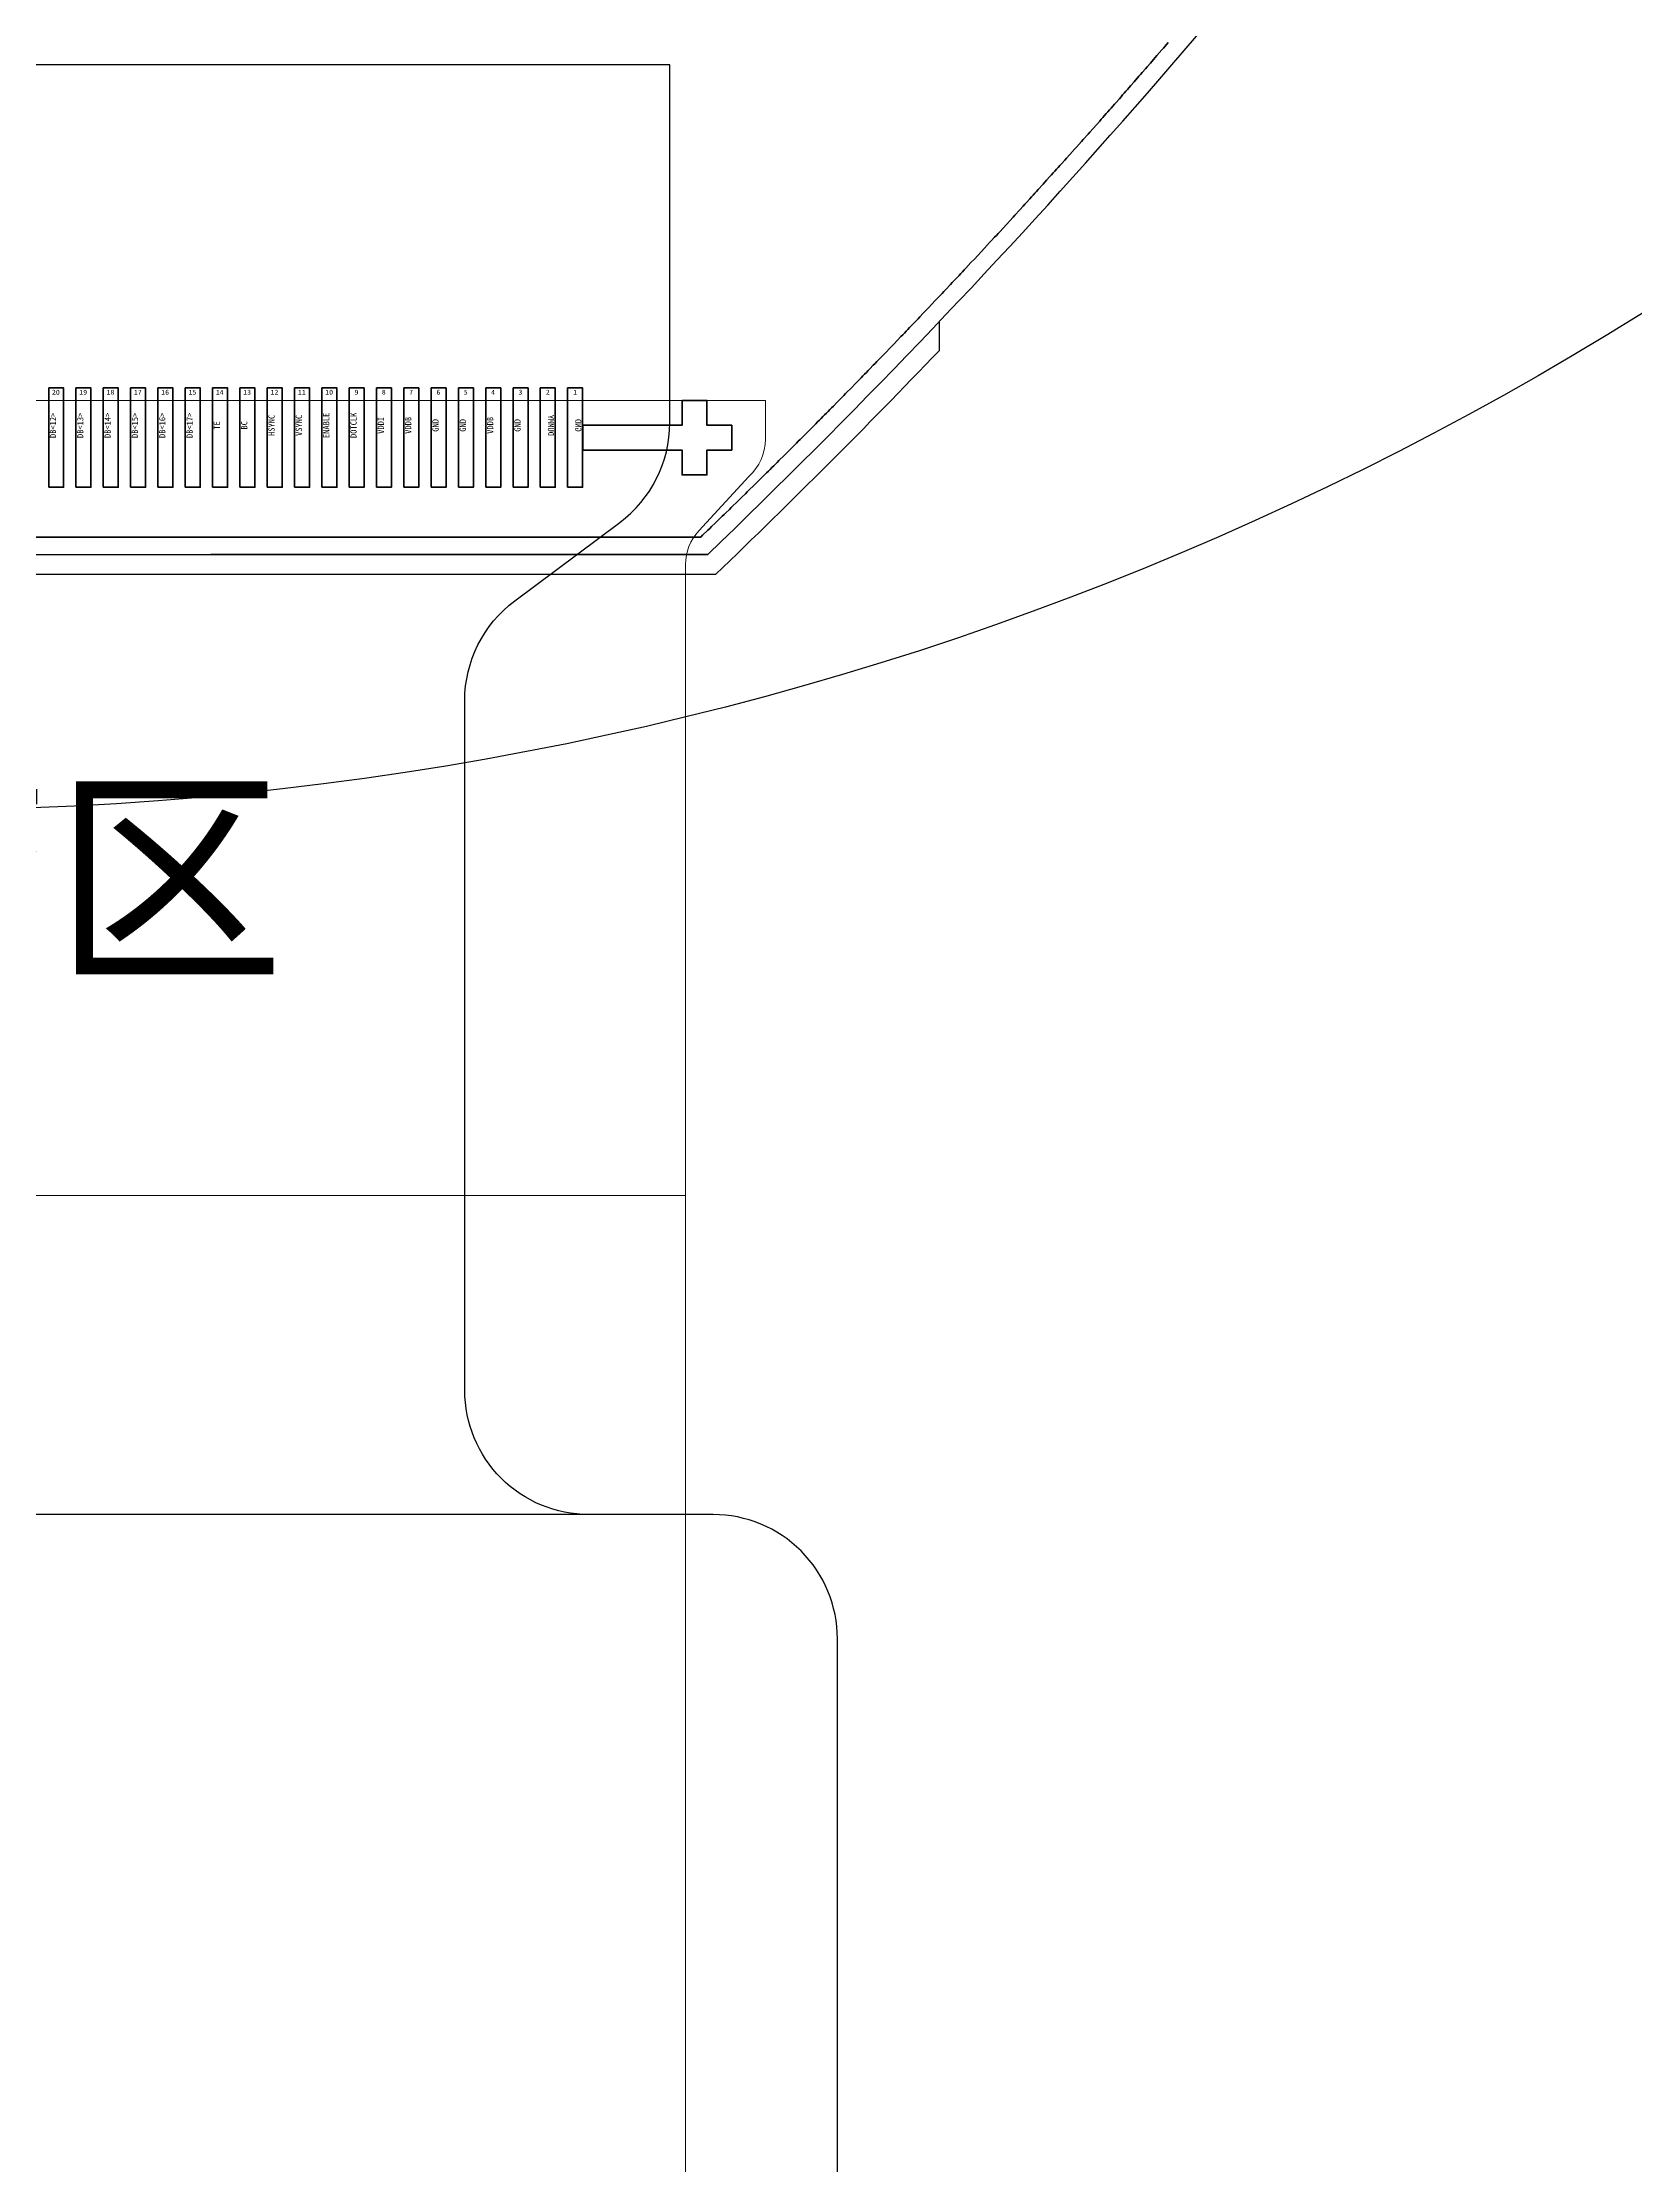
# Model space of a CAD drawing. Header units: millimetres. Extents: x -1913 to 1072, y -448 to 307.
# Drawn here: x 731.64 to 738.06, y -192.96 to -184.41 of the extents above; entities that cross this region are included whole.
import ezdxf
from ezdxf.enums import TextEntityAlignment as Align

# ---------------------------------------------------------------- set-up
doc = ezdxf.new("R2010")
doc.units = ezdxf.units.MM
doc.header["$LTSCALE"] = 2
doc.layers.get('0').update_dxf_attribs({"linetype": 'CONTINUOUS'})
doc.layers.add('dim', color=3, linetype='CONTINUOUS')
doc.layers.add('FPC', color=2, linetype='CONTINUOUS')
for name, color, linetype, lineweight in [('GATE.drawing', 3, 'CONTINUOUS', 100), ('LAYOUT.drawing', 140, 'CONTINUOUS', 100), ('OUTLINE.drawing', 190, 'CONTINUOUS', 100)]:
    doc.layers.add(name, color=color, linetype=linetype, lineweight=lineweight)
doc.styles.get("Standard").update_dxf_attribs({"font": 'txt', "width": 0.7})
doc.styles.add('宋体', font='')
doc.styles.get('宋体').set_extended_font_data('SimSun')

# ---------------------------------------------------------------- blocks, each defined once
blk = doc.blocks.new('LIUPUP')
at = {"layer": 'GATE.drawing', "color": 1, "linetype": 'Continuous', "lineweight": 100}
blk.add_lwpolyline([(303.1347, 924.9279), (303.2347, 924.9279), (303.2347, 924.8279), (303.3347, 924.8279), (303.3347, 924.7279), (303.2347, 924.7279), (303.2347, 924.6279), (303.1347, 924.6279), (303.1347, 924.7279), (302.7347, 924.7279), (302.7347, 924.8279), (303.1347, 924.8279)], close=True, dxfattribs=at)
at = {"layer": 'LAYOUT.drawing', "color": 1, "linetype": 'Continuous', "lineweight": 100}
blk.add_lwpolyline([(296.8097, 924.3779), (303.2097, 924.3779), (303.2097, 924.3779), (303.2169, 924.3849), (303.2385, 924.4057), (303.2457, 924.4126), (303.2529, 924.4196), (303.2673, 924.4335), (303.2745, 924.4404), (303.2817, 924.4474), (303.296, 924.4613), (303.3032, 924.4683), (303.3104, 924.4753), (303.3247, 924.4892), (303.3319, 924.4962), (303.339, 924.5032), (303.3534, 924.5171), (303.3677, 924.5311), (303.3748, 924.5381), (303.3891, 924.5521), (303.3963, 924.5591), (303.4034, 924.5661), (303.4248, 924.5871), (303.4391, 924.6011), (303.4533, 924.6152), (303.4747, 924.6362), (303.4818, 924.6432), (303.4889, 924.6503), (303.496, 924.6573), (303.5032, 924.6643), (303.5103, 924.6714), (303.5174, 924.6784), (303.5245, 924.6855), (303.5458, 924.7066), (303.5528, 924.7137), (303.567, 924.7278), (303.5883, 924.749), (303.5953, 924.756), (303.6024, 924.7631), (303.6095, 924.7702), (303.6166, 924.7772), (303.6236, 924.7843), (303.6307, 924.7914), (303.6378, 924.7985), (303.6448, 924.8056), (303.6519, 924.8126), (303.666, 924.8268), (303.673, 924.8339), (303.6801, 924.841), (303.6871, 924.8481), (303.6942, 924.8552), (303.7012, 924.8623), (303.7082, 924.8694), (303.7153, 924.8765), (303.7223, 924.8836), (303.7293, 924.8908), (303.7364, 924.8979), (303.7434, 924.905), (303.7574, 924.9192), (303.7645, 924.9264), (303.7715, 924.9335), (303.7785, 924.9406), (303.7855, 924.9478), (303.7925, 924.9549), (303.7995, 924.962), (303.8135, 924.9763), (303.8345, 924.9977), (303.8415, 925.0049), (303.8485, 925.0121), (303.8555, 925.0192), (303.8625, 925.0264), (303.8694, 925.0335), (303.8764, 925.0407), (303.8834, 925.0479), (303.8904, 925.055), (303.9043, 925.0694), (303.9113, 925.0766), (303.9182, 925.0837), (303.9252, 925.0909), (303.9322, 925.0981), (303.9461, 925.1125), (303.953, 925.1197), (303.9739, 925.1412), (303.9877, 925.1556), (304.0016, 925.1701), (304.0155, 925.1845), (304.0224, 925.1917), (304.0293, 925.1989), (304.0362, 925.2061), (304.0432, 925.2134), (304.0501, 925.2206), (304.0777, 925.2495), (304.0846, 925.2567), (304.0915, 925.264), (304.1053, 925.2785), (304.1122, 925.2857), (304.126, 925.3002), (304.1398, 925.3147), (304.1535, 925.3292), (304.1604, 925.3365), (304.1673, 925.3437), (304.181, 925.3583), (304.1879, 925.3656), (304.1947, 925.3728), (304.2153, 925.3947), (304.2222, 925.4019), (304.2427, 925.4238), (304.2496, 925.4311), (304.2564, 925.4384), (304.2632, 925.4457), (304.2701, 925.453), (304.2769, 925.4603), (304.2974, 925.4822), (304.311, 925.4968), (304.3247, 925.5115), (304.3383, 925.5261), (304.3519, 925.5408), (304.3723, 925.5628), (304.3791, 925.5701), (304.3927, 925.5848), (304.3995, 925.5921), (304.4063, 925.5995), (304.4131, 925.6068), (304.4266, 925.6215), (304.4537, 925.651), (304.4672, 925.6657), (304.474, 925.6731), (304.4943, 925.6952), (304.5078, 925.71), (304.5145, 925.7174), (304.5212, 925.7247), (304.5347, 925.7395), (304.5415, 925.7469), (304.5482, 925.7543), (304.5549, 925.7617), (304.5616, 925.7691), (304.5684, 925.7765), (304.5885, 925.7987), (304.602, 925.8136), (304.6154, 925.8284), (304.6221, 925.8358), (304.6288, 925.8432), (304.6355, 925.8507), (304.6422, 925.8581), (304.6489, 925.8655), (304.6556, 925.873), (304.6623, 925.8804), (304.6756, 925.8953), (304.6823, 925.9027), (304.6957, 925.9176), (304.7157, 925.94), (304.7223, 925.9474), (304.7423, 925.9698), (304.749, 925.9773), (304.7689, 925.9997), (304.7756, 926.0072), (304.8021, 926.0371), (304.8154, 926.0521), (304.822, 926.0595), (304.8286, 926.067), (304.8353, 926.0745), (304.8419, 926.082), (304.8485, 926.0895), (304.8551, 926.097), (304.8617, 926.1045), (304.8683, 926.112), (304.8749, 926.1195), (304.8815, 926.1271), (304.8947, 926.1421), (304.9013, 926.1496), (304.9079, 926.1571), (304.9145, 926.1647), (304.9211, 926.1722), (304.9277, 926.1797), (304.9343, 926.1872), (304.9409, 926.1948), (304.954, 926.2098), (304.9737, 926.2325), (304.9803, 926.24), (304.9868, 926.2475), (305, 926.2626), (305.0065, 926.2702), (305.0196, 926.2853), (305.0262, 926.2929), (305.0327, 926.3004), (305.0392, 926.308), (305.0458, 926.3156), (305.0654, 926.3383), (305.0719, 926.3459), (305.0784, 926.3535), (305.0915, 926.3686)], dxfattribs=at)
at = {"layer": 'OUTLINE.drawing', "color": 1, "linetype": 'Continuous', "lineweight": 100}
for points in [[(300.5847, 924.5779), (300.6447, 924.5779), (300.6447, 924.9779), (300.5847, 924.9779)], [(300.6947, 924.5779), (300.7547, 924.5779), (300.7547, 924.9779), (300.6947, 924.9779)], [(300.8047, 924.5779), (300.8647, 924.5779), (300.8647, 924.9779), (300.8047, 924.9779)], [(300.9147, 924.5779), (300.9747, 924.5779), (300.9747, 924.9779), (300.9147, 924.9779)], [(301.0247, 924.5779), (301.0847, 924.5779), (301.0847, 924.9779), (301.0247, 924.9779)], [(301.1347, 924.5779), (301.1947, 924.5779), (301.1947, 924.9779), (301.1347, 924.9779)], [(301.2447, 924.5779), (301.3047, 924.5779), (301.3047, 924.9779), (301.2447, 924.9779)], [(301.3547, 924.5779), (301.4147, 924.5779), (301.4147, 924.9779), (301.3547, 924.9779)], [(301.4647, 924.5779), (301.5247, 924.5779), (301.5247, 924.9779), (301.4647, 924.9779)], [(301.5747, 924.5779), (301.6347, 924.5779), (301.6347, 924.9779), (301.5747, 924.9779)], [(301.6847, 924.5779), (301.7447, 924.5779), (301.7447, 924.9779), (301.6847, 924.9779)], [(301.7947, 924.5779), (301.8547, 924.5779), (301.8547, 924.9779), (301.7947, 924.9779)], [(301.9047, 924.5779), (301.9647, 924.5779), (301.9647, 924.9779), (301.9047, 924.9779)], [(302.0147, 924.5779), (302.0747, 924.5779), (302.0747, 924.9779), (302.0147, 924.9779)], [(302.1247, 924.5779), (302.1847, 924.5779), (302.1847, 924.9779), (302.1247, 924.9779)], [(302.2347, 924.5779), (302.2947, 924.5779), (302.2947, 924.9779), (302.2347, 924.9779)], [(302.3447, 924.5779), (302.4047, 924.5779), (302.4047, 924.9779), (302.3447, 924.9779)], [(302.3447, 924.5779), (302.4047, 924.5779), (302.4047, 924.9779), (302.3447, 924.9779)], [(302.4547, 924.5779), (302.5147, 924.5779), (302.5147, 924.9779), (302.4547, 924.9779)], [(302.5637, 924.5779), (302.6237, 924.5779), (302.6237, 924.9779), (302.5637, 924.9779)], [(302.5637, 924.5779), (302.6237, 924.5779), (302.6237, 924.9779), (302.5637, 924.9779)], [(302.6737, 924.5779), (302.7337, 924.5779), (302.7337, 924.9779), (302.6737, 924.9779)], [(302.6737, 924.5779), (302.7337, 924.5779), (302.7337, 924.9779), (302.6737, 924.9779)]]:
    blk.add_lwpolyline(points, close=True, dxfattribs=at)
for s, p in [('20', (300.6137, 924.9608)), ('19', (300.7237, 924.9608)), ('18', (300.8337, 924.9608)), ('17', (300.9437, 924.9608)), ('16', (301.0537, 924.9608)), ('15', (301.1637, 924.9608)), ('14', (301.2737, 924.9608)), ('13', (301.3837, 924.9608)), ('12', (301.4937, 924.9608)), ('11', (301.6037, 924.9608)), ('10', (301.7137, 924.9608)), ('9', (301.8237, 924.9608)), ('8', (301.9337, 924.9608)), ('7', (302.0437, 924.9608)), ('6', (302.1537, 924.9608)), ('5', (302.2637, 924.9608)), ('4', (302.3737, 924.9608)), ('3', (302.4837, 924.9608)), ('2', (302.5937, 924.9608)), ('1', (302.7037, 924.9608))]:
    blk.add_text(s, height=0.02, dxfattribs=at).set_placement(p, align=Align.MIDDLE_CENTER)
for s, p in [('DB<12>', (300.6018, 924.8273)), ('DB<13>', (300.7118, 924.8273)), ('DB<14>', (300.8218, 924.8273)), ('DB<15>', (300.9318, 924.8273)), ('DB<16>', (301.0418, 924.8273)), ('DB<17>', (301.1518, 924.8273)), ('TE', (301.2618, 924.8273)), ('BC', (301.3718, 924.8273)), ('HSYNC', (301.4818, 924.8273)), ('VSYNC', (301.5918, 924.8273)), ('ENABLE', (301.7018, 924.8273)), ('DOTCLK', (301.8118, 924.8273)), ('VDDI', (301.9218, 924.8273)), ('VDDB', (302.0318, 924.8273)), ('GND', (302.1418, 924.8273)), ('GND', (302.2518, 924.8273)), ('VDDB', (302.3618, 924.8273)), ('GND', (302.4718, 924.8273))]:
    blk.add_text(s, height=0.025, rotation=90, dxfattribs=at).set_placement(p, align=Align.MIDDLE_CENTER)
at = {"layer": 'OUTLINE.drawing', "color": 1, "linetype": 'Continuous', "lineweight": 100, "text_generation_flag": 4}
for s, p in [('DUMMY', (302.6066, 924.8273)), ('GND', (302.7166, 924.8273))]:
    blk.add_text(s, height=0.025, rotation=90, dxfattribs=at).set_placement(p, align=Align.MIDDLE_CENTER)

msp = doc.modelspace()

# ---------------------------------------------------------------- linework, layer by layer
msp.add_line((733.8446, -190.3375), (728.3446, -190.3375))
at = {"color": 6}
msp.add_circle((731.0946, -174.303), 13.2, dxfattribs=at)
at = {"layer": 'dim', "color": 3}
msp.add_line((735.2536, -185.5374), (735.2536, -185.6533), dxfattribs=at)
at = {"layer": 'dim', "color": 0}
for p, q in [((727.8664, -186.473), (734.3228, -186.473)), ((734.3228, -186.473), (732.3228, -186.473)), ((727.8342, -186.553), (734.3549, -186.553))]:
    msp.add_line(p, q, dxfattribs=at)
for radius, start, end in [(29.0321, 313.84463, 323.37645), (29.1121, 313.78123, 316.28416)]:
    msp.add_arc((714.2121, -165.5344), radius, start, end, dxfattribs=at)
at = {"layer": 'FPC', "lineweight": 9}
msp.add_line((734.2334, -189.053), (727.7648, -189.053), dxfattribs=at)
at = {"layer": 'FPC', "color": 4}
msp.add_lwpolyline([(734.8446, -195.8375), (734.8446, -190.8375, 0.414214), (734.3446, -190.3375), (733.8446, -190.3375, -0.414214), (733.3446, -189.8375), (733.3446, -187.0612, -0.236701), (733.5455, -186.6605), (733.9686, -186.3447, 0.236701), (734.1696, -185.944), (734.1696, -184.503), (728.0196, -184.503), (728.0196, -185.944, 0.236701), (728.2205, -186.3447), (728.6436, -186.6605, -0.236701), (728.8446, -187.0612), (728.8446, -189.8375, -0.414214), (728.3446, -190.3375), (727.8446, -190.3375, 0.414214), (727.3446, -190.8375), (727.3446, -195.8375, 0.414214)], format="xyb", dxfattribs=at)
at = {"layer": 'FPC', "lineweight": 9}
msp.add_lwpolyline([(748.9508, -202.1523), (729.2648, -202.1523, -0.414214), (728.2648, -201.1523), (728.2648, -194.6523, 0.414214), (727.7648, -194.1523), (727.7648, -194.1523, -0.414214), (727.2648, -193.6523), (727.2648, -189.553, -0.414214), (727.7648, -189.053), (727.7648, -189.053, 0.414214), (728.2648, -188.553), (728.2648, -186.8123, 0.191139), (728.2104, -186.6752), (727.6888, -186.1214, -0.191139), (727.6344, -185.9843), (727.6344, -185.853), (734.5547, -185.853), (734.5547, -186.0099, -0.213589), (734.488, -186.1591), (734.2863, -186.3779, 0.18837), (734.2334, -186.5134), (734.2334, -194.1523, 0.414214), (734.7334, -194.6523), (748.9508, -194.6523, -0.414214)], format="xyb", dxfattribs=at)

# ---------------------------------------------------------------- block references
at = {"layer": 'dim', "color": 0}
msp.add_blockref('LIUPUP', (431.0849, -1110.7809), dxfattribs=at)

# ---------------------------------------------------------------- texts
at = {"layer": 'FPC', "style": '宋体'}
msp.add_text('折弯区', height=0.68086, dxfattribs=at).set_placement((729.8319, -188.1168))

doc.saveas('drawing.dxf')
